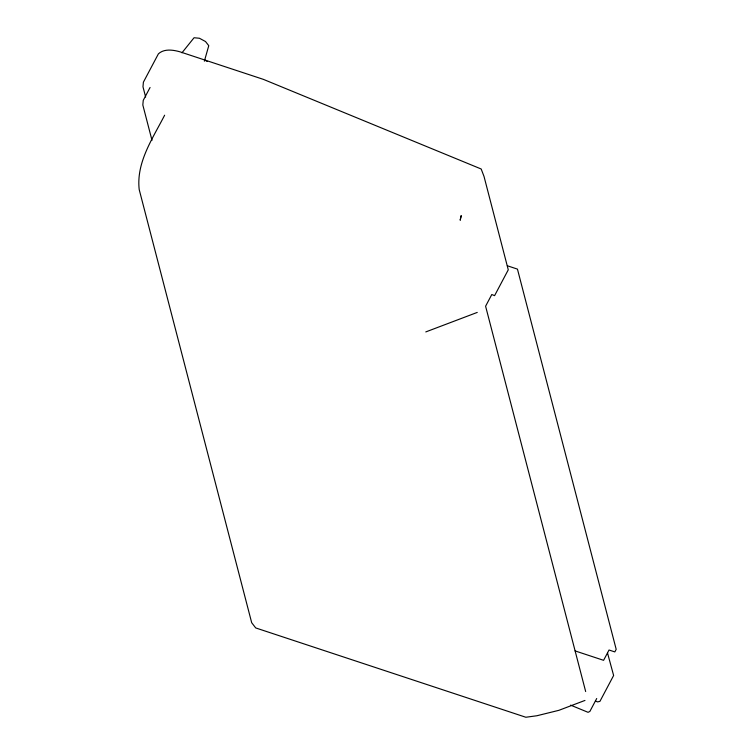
<?xml version="1.0" encoding="UTF-8"?>
<svg xmlns="http://www.w3.org/2000/svg" width="755" height="755" viewBox="0 0 755 755"><rect width="100%" height="100%" fill="white"/><g stroke="black" fill="none" stroke-linecap="round" stroke-linejoin="round"><path stroke-width="1.13" d="M204.369 61.183L208.767 45.677L205.52 41.534L199.424 38.25L194.054 37.75L181.964 52.803M150.066 87.486L143.242 100.377L142.827 104.992L152 140.326M164.628 115.204C152.831 138.316 136.079 162.268 139.203 189.571L251.689 622.715L255.709 627.933L525.848 717.25L536.89 715.749L558.889 710.323L584.974 700.432M596.714 698.507L589.863 711.437L588.06 712.314L570.61 705.132M425.782 331.926L477.245 312.419M507.369 265.779L517.449 269.11L616.193 649.338L614.825 651.914L609.04 650.008L603.585 660.314L575.102 650.914M595.421 701.008L597.592 701.905L599.932 701.357L613.626 675.498L607.52 652.999M205.152 60.315L207.181 61.41M585.663 691.542L485.597 306.219L491.798 294.516L494.582 295.658L508.266 269.809L484.021 176.444L481.18 168.997L263.372 79.36L179.709 51.736C172.848 49.839 164.118 48.556 158.408 53.831L143.393 82.182L142.978 86.797L145.649 97.055M461.145 215.779L460.22 220.054L461.145 215.779"/></g></svg>
